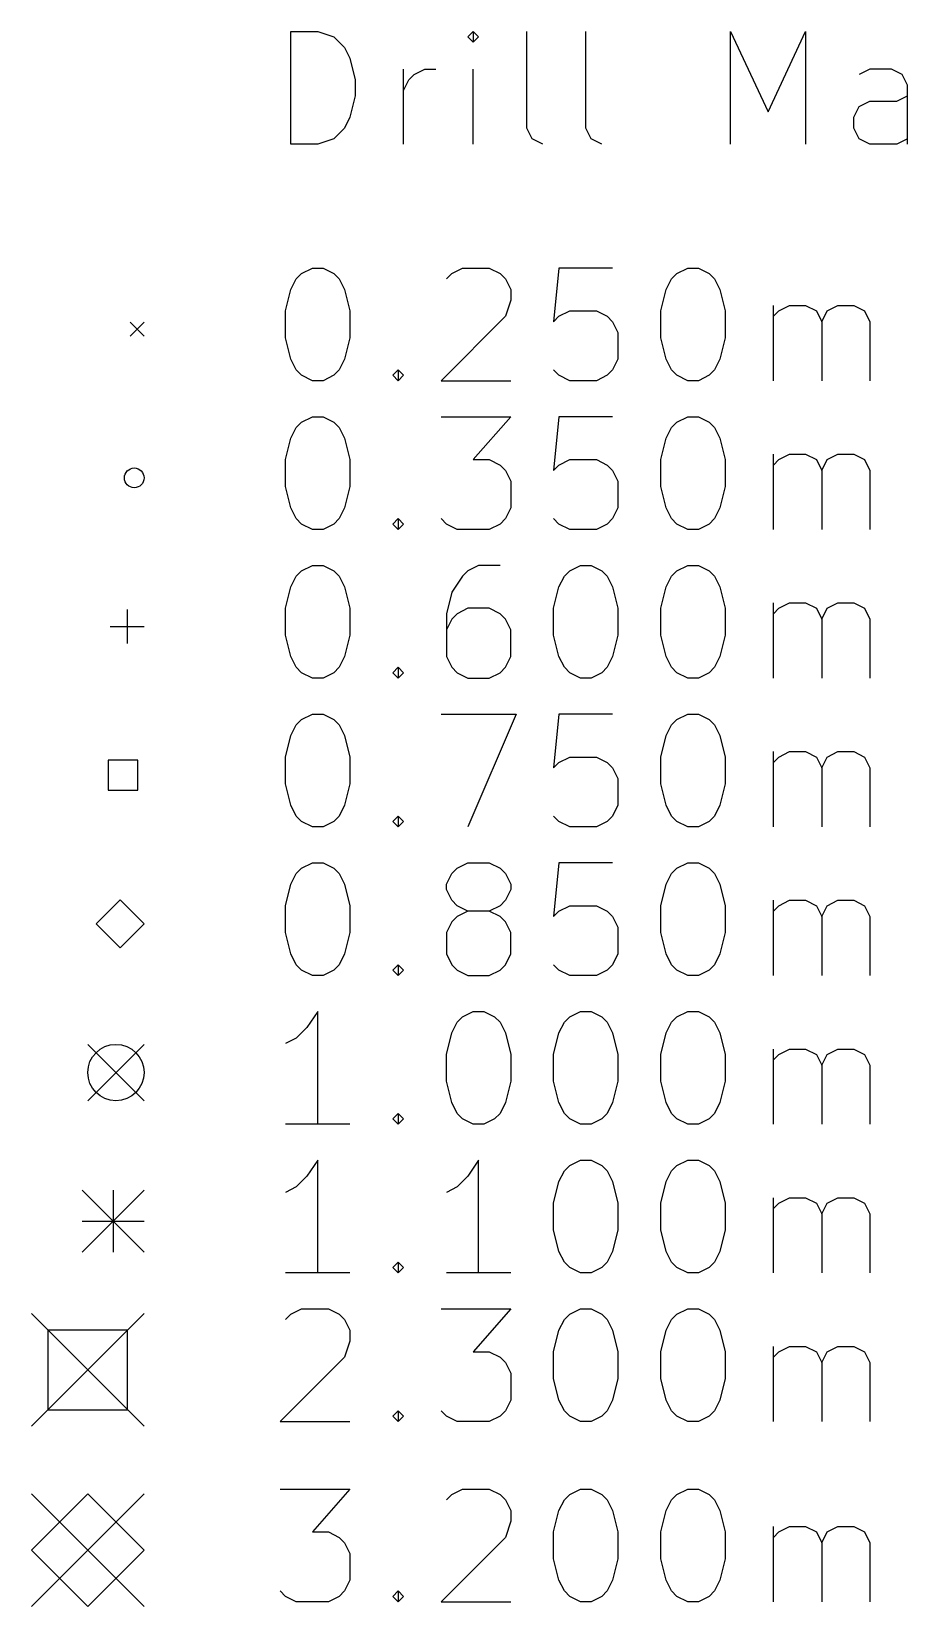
# Model space of a CAD drawing. Extents: x 84.3 to 150.9, y -107.9 to -38.1.
# Drawn here: x 84.34 to 99.9, y -107.27 to -79.3 of the extents above; entities that cross this region are included whole.
import ezdxf

# ---------------------------------------------------------------- set-up
doc = ezdxf.new("R2010")
doc.units = 0
doc.layers.add('BLACK', color=7, linetype='CONTINUOUS')

msp = doc.modelspace()

# ---------------------------------------------------------------- linework, layer by layer
at = {"layer": 'BLACK', "linetype": 'CONTINUOUS'}
for p, q in [((88.9478, -81.3048), (88.9478, -79.3048)), ((88.9478, -79.3048), (89.424, -79.3048)), ((89.424, -79.3048), (89.7097, -79.4001)), ((89.7097, -79.4001), (89.9001, -79.5906)), ((92.1859, -79.3048), (92.0906, -79.4001)), ((92.0906, -79.4001), (92.1859, -79.4953)), ((92.2811, -79.4001), (92.1859, -79.3048)), ((92.1859, -79.3048), (92.1859, -79.4953)), ((92.1859, -79.4953), (92.2811, -79.4001)), ((93.1382, -81.0191), (93.1382, -79.3048)), ((94.1859, -81.0191), (94.1859, -79.3048)), ((96.7573, -81.3048), (96.7573, -79.3048)), ((96.7573, -79.3048), (97.424, -80.7334)), ((97.424, -80.7334), (98.0906, -79.3048)), ((98.0906, -79.3048), (98.0906, -81.3048)), ((89.9001, -79.5906), (89.9954, -79.781)), ((89.9954, -79.781), (90.0906, -80.162)), ((90.9478, -81.3048), (90.9478, -79.9715)), ((91.1382, -80.0667), (91.3287, -79.9715)), ((91.3287, -79.9715), (91.5192, -79.9715)), ((92.1859, -81.3048), (92.1859, -79.9715)), ((99.2335, -79.9715), (99.043, -80.0667)), ((99.6144, -79.9715), (99.2335, -79.9715)), ((99.8049, -80.0667), (99.6144, -79.9715)), ((90.0906, -80.162), (90.0906, -80.4477)), ((90.9478, -80.3525), (91.043, -80.162)), ((91.043, -80.162), (91.1382, -80.0667)), ((99.9001, -80.2572), (99.8049, -80.0667)), ((99.9001, -81.3048), (99.9001, -80.2572)), ((90.0906, -80.4477), (89.9954, -80.8286)), ((99.7097, -80.5429), (99.9001, -80.4477)), ((98.9478, -80.8286), (99.043, -80.6382)), ((99.043, -80.6382), (99.2335, -80.5429)), ((99.2335, -80.5429), (99.7097, -80.5429)), ((89.9001, -81.0191), (89.7097, -81.2096)), ((89.9954, -80.8286), (89.9001, -81.0191)), ((93.2335, -81.2096), (93.1382, -81.0191)), ((94.2811, -81.2096), (94.1859, -81.0191)), ((98.9478, -81.0191), (98.9478, -80.8286)), ((99.043, -81.2096), (98.9478, -81.0191)), ((89.424, -81.3048), (88.9478, -81.3048)), ((89.7097, -81.2096), (89.424, -81.3048)), ((93.424, -81.3048), (93.2335, -81.2096)), ((94.4716, -81.3048), (94.2811, -81.2096)), ((99.2335, -81.3048), (99.043, -81.2096)), ((99.7097, -81.3048), (99.2335, -81.3048)), ((99.9001, -81.2096), (99.7097, -81.3048)), ((89.043, -83.6953), (89.1382, -83.6001)), ((89.1382, -83.6001), (89.3287, -83.5048)), ((89.3287, -83.5048), (89.5192, -83.5048)), ((89.5192, -83.5048), (89.7097, -83.6001)), ((89.7097, -83.6001), (89.8049, -83.6953)), ((91.7097, -83.6953), (91.8049, -83.6001)), ((91.8049, -83.6001), (91.9954, -83.5048)), ((91.9954, -83.5048), (92.4716, -83.5048)), ((92.4716, -83.5048), (92.6621, -83.6001)), ((92.6621, -83.6001), (92.7573, -83.6953)), ((93.7097, -83.5048), (93.6144, -84.4572)), ((94.6621, -83.5048), (93.7097, -83.5048)), ((95.7097, -83.6953), (95.8049, -83.6001)), ((95.8049, -83.6001), (95.9954, -83.5048)), ((95.9954, -83.5048), (96.1859, -83.5048)), ((96.1859, -83.5048), (96.3763, -83.6001)), ((96.3763, -83.6001), (96.4716, -83.6953)), ((88.8525, -84.2667), (88.9478, -83.8858)), ((88.9478, -83.8858), (89.043, -83.6953)), ((89.8049, -83.6953), (89.9001, -83.8858)), ((89.9001, -83.8858), (89.9954, -84.2667)), ((92.7573, -83.6953), (92.8525, -83.8858)), ((92.8525, -83.8858), (92.8525, -84.0763)), ((95.5192, -84.2667), (95.6144, -83.8858)), ((95.6144, -83.8858), (95.7097, -83.6953)), ((96.4716, -83.6953), (96.5668, -83.8858)), ((96.5668, -83.8858), (96.6621, -84.2667)), ((92.8525, -84.0763), (92.7573, -84.362)), ((97.5192, -85.5048), (97.5192, -84.1715)), ((97.6144, -84.2667), (97.8049, -84.1715)), ((97.8049, -84.1715), (98.0906, -84.1715)), ((98.0906, -84.1715), (98.2811, -84.2667)), ((98.4716, -84.2667), (98.6621, -84.1715)), ((98.6621, -84.1715), (98.9478, -84.1715)), ((98.9478, -84.1715), (99.1382, -84.2667)), ((88.8525, -84.7429), (88.8525, -84.2667)), ((89.9954, -84.2667), (89.9954, -84.7429)), ((92.7573, -84.362), (91.6144, -85.5048)), ((93.6144, -84.4572), (93.7097, -84.362)), ((93.7097, -84.362), (93.9001, -84.2667)), ((93.9001, -84.2667), (94.3763, -84.2667)), ((94.3763, -84.2667), (94.5668, -84.362)), ((94.5668, -84.362), (94.6621, -84.4572)), ((95.5192, -84.7429), (95.5192, -84.2667)), ((96.6621, -84.2667), (96.6621, -84.7429)), ((97.5192, -84.362), (97.6144, -84.2667)), ((98.2811, -84.2667), (98.3763, -84.4572)), ((98.3763, -84.4572), (98.4716, -84.2667)), ((99.1382, -84.2667), (99.2335, -84.4572)), ((86.09, -84.465), (86.34, -84.715)), ((86.34, -84.465), (86.09, -84.715)), ((94.6621, -84.4572), (94.7573, -84.6477)), ((94.7573, -84.6477), (94.7573, -85.1239)), ((98.3763, -84.4572), (98.3763, -85.5048)), ((99.2335, -84.4572), (99.2335, -85.5048)), ((88.9478, -85.1239), (88.8525, -84.7429)), ((89.9954, -84.7429), (89.9001, -85.1239)), ((95.6144, -85.1239), (95.5192, -84.7429)), ((96.6621, -84.7429), (96.5668, -85.1239)), ((89.043, -85.3144), (88.9478, -85.1239)), ((89.9001, -85.1239), (89.8049, -85.3144)), ((94.7573, -85.1239), (94.6621, -85.3144)), ((95.7097, -85.3144), (95.6144, -85.1239)), ((96.5668, -85.1239), (96.4716, -85.3144)), ((89.1382, -85.4096), (89.043, -85.3144)), ((89.3287, -85.5048), (89.1382, -85.4096)), ((89.5192, -85.5048), (89.3287, -85.5048)), ((89.7097, -85.4096), (89.5192, -85.5048)), ((89.8049, -85.3144), (89.7097, -85.4096)), ((90.7573, -85.4096), (90.8525, -85.3144)), ((90.8525, -85.5048), (90.7573, -85.4096)), ((90.8525, -85.3144), (90.9478, -85.4096)), ((90.8525, -85.3144), (90.8525, -85.5048)), ((90.9478, -85.4096), (90.8525, -85.5048)), ((91.6144, -85.5048), (92.8525, -85.5048)), ((93.7097, -85.4096), (93.6144, -85.3144)), ((93.9001, -85.5048), (93.7097, -85.4096)), ((94.3763, -85.5048), (93.9001, -85.5048)), ((94.5668, -85.4096), (94.3763, -85.5048)), ((94.6621, -85.3144), (94.5668, -85.4096)), ((95.8049, -85.4096), (95.7097, -85.3144)), ((95.9954, -85.5048), (95.8049, -85.4096)), ((96.1859, -85.5048), (95.9954, -85.5048)), ((96.3763, -85.4096), (96.1859, -85.5048)), ((96.4716, -85.3144), (96.3763, -85.4096)), ((88.9478, -86.5258), (89.043, -86.3353)), ((89.043, -86.3353), (89.1382, -86.2401)), ((89.1382, -86.2401), (89.3287, -86.1448)), ((89.3287, -86.1448), (89.5192, -86.1448)), ((89.5192, -86.1448), (89.7097, -86.2401)), ((89.7097, -86.2401), (89.8049, -86.3353)), ((89.8049, -86.3353), (89.9001, -86.5258)), ((91.6144, -86.1448), (92.8525, -86.1448)), ((92.8525, -86.1448), (92.1859, -86.9067)), ((93.7097, -86.1448), (93.6144, -87.0972)), ((94.6621, -86.1448), (93.7097, -86.1448)), ((95.6144, -86.5258), (95.7097, -86.3353)), ((95.7097, -86.3353), (95.8049, -86.2401)), ((95.8049, -86.2401), (95.9954, -86.1448)), ((95.9954, -86.1448), (96.1859, -86.1448)), ((96.1859, -86.1448), (96.3763, -86.2401)), ((96.3763, -86.2401), (96.4716, -86.3353)), ((96.4716, -86.3353), (96.5668, -86.5258)), ((88.8525, -86.9067), (88.9478, -86.5258)), ((89.9001, -86.5258), (89.9954, -86.9067)), ((95.5192, -86.9067), (95.6144, -86.5258)), ((96.5668, -86.5258), (96.6621, -86.9067)), ((88.8525, -87.3829), (88.8525, -86.9067)), ((89.9954, -86.9067), (89.9954, -87.3829)), ((92.1859, -86.9067), (92.4716, -86.9067)), ((92.4716, -86.9067), (92.6621, -87.002)), ((93.7097, -87.002), (93.9001, -86.9067)), ((93.9001, -86.9067), (94.3763, -86.9067)), ((94.3763, -86.9067), (94.5668, -87.002)), ((95.5192, -87.3829), (95.5192, -86.9067)), ((96.6621, -86.9067), (96.6621, -87.3829)), ((97.5192, -88.1448), (97.5192, -86.8115)), ((97.5192, -87.002), (97.6144, -86.9067)), ((97.6144, -86.9067), (97.8049, -86.8115)), ((97.8049, -86.8115), (98.0906, -86.8115)), ((98.0906, -86.8115), (98.2811, -86.9067)), ((98.2811, -86.9067), (98.3763, -87.0972)), ((98.3763, -87.0972), (98.4716, -86.9067)), ((98.4716, -86.9067), (98.6621, -86.8115)), ((98.6621, -86.8115), (98.9478, -86.8115)), ((98.9478, -86.8115), (99.1382, -86.9067)), ((99.1382, -86.9067), (99.2335, -87.0972)), ((92.6621, -87.002), (92.7573, -87.0972)), ((92.7573, -87.0972), (92.8525, -87.2877)), ((93.6144, -87.0972), (93.7097, -87.002)), ((94.5668, -87.002), (94.6621, -87.0972)), ((94.6621, -87.0972), (94.7573, -87.2877)), ((98.3763, -87.0972), (98.3763, -88.1448)), ((99.2335, -87.0972), (99.2335, -88.1448)), ((88.9478, -87.7639), (88.8525, -87.3829)), ((89.9954, -87.3829), (89.9001, -87.7639)), ((92.8525, -87.2877), (92.8525, -87.7639)), ((94.7573, -87.2877), (94.7573, -87.7639)), ((95.6144, -87.7639), (95.5192, -87.3829)), ((96.6621, -87.3829), (96.5668, -87.7639)), ((89.043, -87.9544), (88.9478, -87.7639)), ((89.9001, -87.7639), (89.8049, -87.9544)), ((92.8525, -87.7639), (92.7573, -87.9544)), ((94.7573, -87.7639), (94.6621, -87.9544)), ((95.7097, -87.9544), (95.6144, -87.7639)), ((96.5668, -87.7639), (96.4716, -87.9544)), ((89.1382, -88.0496), (89.043, -87.9544)), ((89.3287, -88.1448), (89.1382, -88.0496)), ((89.7097, -88.0496), (89.5192, -88.1448)), ((89.8049, -87.9544), (89.7097, -88.0496)), ((90.7573, -88.0496), (90.8525, -87.9544)), ((90.8525, -88.1448), (90.7573, -88.0496)), ((90.8525, -87.9544), (90.9478, -88.0496)), ((90.8525, -87.9544), (90.8525, -88.1448)), ((90.9478, -88.0496), (90.8525, -88.1448)), ((91.7097, -88.0496), (91.6144, -87.9544)), ((91.9001, -88.1448), (91.7097, -88.0496)), ((92.6621, -88.0496), (92.4716, -88.1448)), ((92.7573, -87.9544), (92.6621, -88.0496)), ((93.7097, -88.0496), (93.6144, -87.9544)), ((93.9001, -88.1448), (93.7097, -88.0496)), ((94.5668, -88.0496), (94.3763, -88.1448)), ((94.6621, -87.9544), (94.5668, -88.0496)), ((95.8049, -88.0496), (95.7097, -87.9544)), ((95.9954, -88.1448), (95.8049, -88.0496)), ((96.3763, -88.0496), (96.1859, -88.1448)), ((96.4716, -87.9544), (96.3763, -88.0496)), ((89.5192, -88.1448), (89.3287, -88.1448)), ((92.4716, -88.1448), (91.9001, -88.1448)), ((94.3763, -88.1448), (93.9001, -88.1448)), ((96.1859, -88.1448), (95.9954, -88.1448)), ((89.043, -88.9753), (89.1382, -88.8801)), ((89.1382, -88.8801), (89.3287, -88.7848)), ((89.3287, -88.7848), (89.5192, -88.7848)), ((89.5192, -88.7848), (89.7097, -88.8801)), ((89.7097, -88.8801), (89.8049, -88.9753)), ((92.0906, -88.8801), (91.9954, -88.9753)), ((92.2811, -88.7848), (92.0906, -88.8801)), ((92.6621, -88.7848), (92.2811, -88.7848)), ((93.8049, -88.9753), (93.9001, -88.8801)), ((93.9001, -88.8801), (94.0906, -88.7848)), ((94.0906, -88.7848), (94.2811, -88.7848)), ((94.2811, -88.7848), (94.4716, -88.8801)), ((94.4716, -88.8801), (94.5668, -88.9753)), ((95.7097, -88.9753), (95.8049, -88.8801)), ((95.8049, -88.8801), (95.9954, -88.7848)), ((95.9954, -88.7848), (96.1859, -88.7848)), ((96.1859, -88.7848), (96.3763, -88.8801)), ((96.3763, -88.8801), (96.4716, -88.9753)), ((88.8525, -89.5467), (88.9478, -89.1658)), ((88.9478, -89.1658), (89.043, -88.9753)), ((89.8049, -88.9753), (89.9001, -89.1658)), ((89.9001, -89.1658), (89.9954, -89.5467)), ((91.9954, -88.9753), (91.8049, -89.261)), ((93.6144, -89.5467), (93.7097, -89.1658)), ((93.7097, -89.1658), (93.8049, -88.9753)), ((94.5668, -88.9753), (94.6621, -89.1658)), ((94.6621, -89.1658), (94.7573, -89.5467)), ((95.5192, -89.5467), (95.6144, -89.1658)), ((95.6144, -89.1658), (95.7097, -88.9753)), ((96.4716, -88.9753), (96.5668, -89.1658)), ((96.5668, -89.1658), (96.6621, -89.5467)), ((91.8049, -89.261), (91.7097, -89.642)), ((97.5192, -90.7848), (97.5192, -89.4515)), ((97.6144, -89.5467), (97.8049, -89.4515)), ((97.8049, -89.4515), (98.0906, -89.4515)), ((98.0906, -89.4515), (98.2811, -89.5467)), ((98.4716, -89.5467), (98.6621, -89.4515)), ((98.6621, -89.4515), (98.9478, -89.4515)), ((98.9478, -89.4515), (99.1382, -89.5467)), ((86.04, -89.57), (86.04, -90.17)), ((88.8525, -90.0229), (88.8525, -89.5467)), ((89.9954, -89.5467), (89.9954, -90.0229)), ((91.7097, -89.642), (91.7097, -90.4039)), ((91.8049, -89.7372), (91.7097, -89.9277)), ((91.9001, -89.642), (91.8049, -89.7372)), ((92.0906, -89.5467), (91.9001, -89.642)), ((92.4716, -89.5467), (92.0906, -89.5467)), ((92.6621, -89.642), (92.4716, -89.5467)), ((92.7573, -89.7372), (92.6621, -89.642)), ((92.8525, -89.9277), (92.7573, -89.7372)), ((93.6144, -90.0229), (93.6144, -89.5467)), ((94.7573, -89.5467), (94.7573, -90.0229)), ((95.5192, -90.0229), (95.5192, -89.5467)), ((96.6621, -89.5467), (96.6621, -90.0229)), ((97.5192, -89.642), (97.6144, -89.5467)), ((98.2811, -89.5467), (98.3763, -89.7372)), ((98.3763, -89.7372), (98.4716, -89.5467)), ((98.3763, -89.7372), (98.3763, -90.7848)), ((99.1382, -89.5467), (99.2335, -89.7372)), ((99.2335, -89.7372), (99.2335, -90.7848)), ((85.74, -89.87), (86.34, -89.87)), ((88.9478, -90.4039), (88.8525, -90.0229)), ((89.9954, -90.0229), (89.9001, -90.4039)), ((92.8525, -90.4039), (92.8525, -89.9277)), ((93.7097, -90.4039), (93.6144, -90.0229)), ((94.7573, -90.0229), (94.6621, -90.4039)), ((95.6144, -90.4039), (95.5192, -90.0229)), ((96.6621, -90.0229), (96.5668, -90.4039)), ((89.043, -90.5944), (88.9478, -90.4039)), ((89.1382, -90.6896), (89.043, -90.5944)), ((89.8049, -90.5944), (89.7097, -90.6896)), ((89.9001, -90.4039), (89.8049, -90.5944)), ((90.7573, -90.6896), (90.8525, -90.5944)), ((90.8525, -90.5944), (90.9478, -90.6896)), ((90.8525, -90.5944), (90.8525, -90.7848)), ((91.7097, -90.4039), (91.8049, -90.5944)), ((91.8049, -90.5944), (91.9001, -90.6896)), ((92.6621, -90.6896), (92.7573, -90.5944)), ((92.7573, -90.5944), (92.8525, -90.4039)), ((93.8049, -90.5944), (93.7097, -90.4039)), ((93.9001, -90.6896), (93.8049, -90.5944)), ((94.5668, -90.5944), (94.4716, -90.6896)), ((94.6621, -90.4039), (94.5668, -90.5944)), ((95.7097, -90.5944), (95.6144, -90.4039)), ((95.8049, -90.6896), (95.7097, -90.5944)), ((96.4716, -90.5944), (96.3763, -90.6896)), ((96.5668, -90.4039), (96.4716, -90.5944)), ((89.3287, -90.7848), (89.1382, -90.6896)), ((89.5192, -90.7848), (89.3287, -90.7848)), ((89.7097, -90.6896), (89.5192, -90.7848)), ((90.8525, -90.7848), (90.7573, -90.6896)), ((90.9478, -90.6896), (90.8525, -90.7848)), ((91.9001, -90.6896), (92.0906, -90.7848)), ((92.0906, -90.7848), (92.4716, -90.7848)), ((92.4716, -90.7848), (92.6621, -90.6896)), ((94.0906, -90.7848), (93.9001, -90.6896)), ((94.2811, -90.7848), (94.0906, -90.7848)), ((94.4716, -90.6896), (94.2811, -90.7848)), ((95.9954, -90.7848), (95.8049, -90.6896)), ((96.1859, -90.7848), (95.9954, -90.7848)), ((96.3763, -90.6896), (96.1859, -90.7848)), ((89.1382, -91.5201), (89.3287, -91.4248)), ((89.3287, -91.4248), (89.5192, -91.4248)), ((89.5192, -91.4248), (89.7097, -91.5201)), ((91.6144, -91.4248), (92.9478, -91.4248)), ((92.9478, -91.4248), (92.0906, -93.4248)), ((93.7097, -91.4248), (93.6144, -92.3772)), ((94.6621, -91.4248), (93.7097, -91.4248)), ((95.8049, -91.5201), (95.9954, -91.4248)), ((95.9954, -91.4248), (96.1859, -91.4248)), ((96.1859, -91.4248), (96.3763, -91.5201)), ((88.9478, -91.8058), (89.043, -91.6153)), ((89.043, -91.6153), (89.1382, -91.5201)), ((89.7097, -91.5201), (89.8049, -91.6153)), ((89.8049, -91.6153), (89.9001, -91.8058)), ((95.6144, -91.8058), (95.7097, -91.6153)), ((95.7097, -91.6153), (95.8049, -91.5201)), ((96.3763, -91.5201), (96.4716, -91.6153)), ((96.4716, -91.6153), (96.5668, -91.8058)), ((88.8525, -92.1867), (88.9478, -91.8058)), ((89.9001, -91.8058), (89.9954, -92.1867)), ((95.5192, -92.1867), (95.6144, -91.8058)), ((96.5668, -91.8058), (96.6621, -92.1867)), ((86.2302, -92.2448), (85.6998, -92.2448)), ((85.6998, -92.2448), (85.6998, -92.7752)), ((86.2302, -92.7752), (86.2302, -92.2448)), ((88.8525, -92.6629), (88.8525, -92.1867)), ((89.9954, -92.1867), (89.9954, -92.6629)), ((93.6144, -92.3772), (93.7097, -92.282)), ((93.7097, -92.282), (93.9001, -92.1867)), ((93.9001, -92.1867), (94.3763, -92.1867)), ((94.3763, -92.1867), (94.5668, -92.282)), ((94.5668, -92.282), (94.6621, -92.3772)), ((95.5192, -92.6629), (95.5192, -92.1867)), ((96.6621, -92.1867), (96.6621, -92.6629)), ((97.5192, -93.4248), (97.5192, -92.0915)), ((97.5192, -92.282), (97.6144, -92.1867)), ((97.6144, -92.1867), (97.8049, -92.0915)), ((97.8049, -92.0915), (98.0906, -92.0915)), ((98.0906, -92.0915), (98.2811, -92.1867)), ((98.2811, -92.1867), (98.3763, -92.3772)), ((98.3763, -92.3772), (98.4716, -92.1867)), ((98.4716, -92.1867), (98.6621, -92.0915)), ((98.6621, -92.0915), (98.9478, -92.0915)), ((98.9478, -92.0915), (99.1382, -92.1867)), ((99.1382, -92.1867), (99.2335, -92.3772)), ((94.6621, -92.3772), (94.7573, -92.5677)), ((98.3763, -92.3772), (98.3763, -93.4248)), ((99.2335, -92.3772), (99.2335, -93.4248)), ((85.6998, -92.7752), (86.2302, -92.7752)), ((88.9478, -93.0439), (88.8525, -92.6629)), ((89.9954, -92.6629), (89.9001, -93.0439)), ((94.7573, -92.5677), (94.7573, -93.0439)), ((95.6144, -93.0439), (95.5192, -92.6629)), ((96.6621, -92.6629), (96.5668, -93.0439)), ((89.043, -93.2344), (88.9478, -93.0439)), ((89.9001, -93.0439), (89.8049, -93.2344)), ((94.7573, -93.0439), (94.6621, -93.2344)), ((95.7097, -93.2344), (95.6144, -93.0439)), ((96.5668, -93.0439), (96.4716, -93.2344)), ((89.1382, -93.3296), (89.043, -93.2344)), ((89.3287, -93.4248), (89.1382, -93.3296)), ((89.7097, -93.3296), (89.5192, -93.4248)), ((89.8049, -93.2344), (89.7097, -93.3296)), ((90.7573, -93.3296), (90.8525, -93.2344)), ((90.8525, -93.4248), (90.7573, -93.3296)), ((90.8525, -93.2344), (90.9478, -93.3296)), ((90.8525, -93.2344), (90.8525, -93.4248)), ((90.9478, -93.3296), (90.8525, -93.4248)), ((93.7097, -93.3296), (93.6144, -93.2344)), ((93.9001, -93.4248), (93.7097, -93.3296)), ((94.5668, -93.3296), (94.3763, -93.4248)), ((94.6621, -93.2344), (94.5668, -93.3296)), ((95.8049, -93.3296), (95.7097, -93.2344)), ((95.9954, -93.4248), (95.8049, -93.3296)), ((96.3763, -93.3296), (96.1859, -93.4248)), ((96.4716, -93.2344), (96.3763, -93.3296)), ((89.5192, -93.4248), (89.3287, -93.4248)), ((94.3763, -93.4248), (93.9001, -93.4248)), ((96.1859, -93.4248), (95.9954, -93.4248)), ((89.043, -94.2553), (89.1382, -94.1601)), ((89.1382, -94.1601), (89.3287, -94.0648)), ((89.3287, -94.0648), (89.5192, -94.0648)), ((89.5192, -94.0648), (89.7097, -94.1601)), ((89.7097, -94.1601), (89.8049, -94.2553)), ((91.8049, -94.2553), (91.9001, -94.1601)), ((91.9001, -94.1601), (92.0906, -94.0648)), ((92.0906, -94.0648), (92.4716, -94.0648)), ((92.4716, -94.0648), (92.6621, -94.1601)), ((92.6621, -94.1601), (92.7573, -94.2553)), ((93.7097, -94.0648), (93.6144, -95.0172)), ((94.6621, -94.0648), (93.7097, -94.0648)), ((95.7097, -94.2553), (95.8049, -94.1601)), ((95.8049, -94.1601), (95.9954, -94.0648)), ((95.9954, -94.0648), (96.1859, -94.0648)), ((96.1859, -94.0648), (96.3763, -94.1601)), ((96.3763, -94.1601), (96.4716, -94.2553)), ((88.8525, -94.8267), (88.9478, -94.4458)), ((88.9478, -94.4458), (89.043, -94.2553)), ((89.8049, -94.2553), (89.9001, -94.4458)), ((89.9001, -94.4458), (89.9954, -94.8267)), ((91.7097, -94.4458), (91.8049, -94.2553)), ((91.7097, -94.541), (91.7097, -94.4458)), ((92.7573, -94.2553), (92.8525, -94.4458)), ((92.8525, -94.4458), (92.8525, -94.541)), ((95.5192, -94.8267), (95.6144, -94.4458)), ((95.6144, -94.4458), (95.7097, -94.2553)), ((96.4716, -94.2553), (96.5668, -94.4458)), ((96.5668, -94.4458), (96.6621, -94.8267)), ((85.915, -94.725), (85.49, -95.15)), ((86.34, -95.15), (85.915, -94.725)), ((91.8049, -94.7315), (91.7097, -94.541)), ((91.9001, -94.8267), (91.8049, -94.7315)), ((92.7573, -94.7315), (92.6621, -94.8267)), ((92.8525, -94.541), (92.7573, -94.7315)), ((97.5192, -96.0648), (97.5192, -94.7315)), ((97.6144, -94.8267), (97.8049, -94.7315)), ((97.8049, -94.7315), (98.0906, -94.7315)), ((98.0906, -94.7315), (98.2811, -94.8267)), ((98.4716, -94.8267), (98.6621, -94.7315)), ((98.6621, -94.7315), (98.9478, -94.7315)), ((98.9478, -94.7315), (99.1382, -94.8267)), ((88.8525, -95.3029), (88.8525, -94.8267)), ((89.9954, -94.8267), (89.9954, -95.3029)), ((91.9001, -95.0172), (91.8049, -95.1125)), ((92.0906, -94.922), (91.9001, -94.8267)), ((92.0906, -94.922), (91.9001, -95.0172)), ((92.4716, -94.922), (92.0906, -94.922)), ((92.6621, -94.8267), (92.4716, -94.922)), ((92.6621, -95.0172), (92.4716, -94.922)), ((92.7573, -95.1125), (92.6621, -95.0172)), ((93.6144, -95.0172), (93.7097, -94.922)), ((93.7097, -94.922), (93.9001, -94.8267)), ((93.9001, -94.8267), (94.3763, -94.8267)), ((94.3763, -94.8267), (94.5668, -94.922)), ((94.5668, -94.922), (94.6621, -95.0172)), ((94.6621, -95.0172), (94.7573, -95.2077)), ((95.5192, -95.3029), (95.5192, -94.8267)), ((96.6621, -94.8267), (96.6621, -95.3029)), ((97.5192, -94.922), (97.6144, -94.8267)), ((98.2811, -94.8267), (98.3763, -95.0172)), ((98.3763, -95.0172), (98.4716, -94.8267)), ((98.3763, -95.0172), (98.3763, -96.0648)), ((99.1382, -94.8267), (99.2335, -95.0172)), ((99.2335, -95.0172), (99.2335, -96.0648)), ((85.49, -95.15), (85.915, -95.575)), ((85.915, -95.575), (86.34, -95.15)), ((88.9478, -95.6839), (88.8525, -95.3029)), ((89.9954, -95.3029), (89.9001, -95.6839)), ((91.8049, -95.1125), (91.7097, -95.3029)), ((91.7097, -95.3029), (91.7097, -95.6839)), ((92.8525, -95.3029), (92.7573, -95.1125)), ((92.8525, -95.6839), (92.8525, -95.3029)), ((94.7573, -95.2077), (94.7573, -95.6839)), ((95.6144, -95.6839), (95.5192, -95.3029)), ((96.6621, -95.3029), (96.5668, -95.6839)), ((89.043, -95.8744), (88.9478, -95.6839)), ((89.1382, -95.9696), (89.043, -95.8744)), ((89.8049, -95.8744), (89.7097, -95.9696)), ((89.9001, -95.6839), (89.8049, -95.8744)), ((90.7573, -95.9696), (90.8525, -95.8744)), ((90.8525, -95.8744), (90.9478, -95.9696)), ((90.8525, -95.8744), (90.8525, -96.0648)), ((91.7097, -95.6839), (91.8049, -95.8744)), ((91.8049, -95.8744), (91.9001, -95.9696)), ((92.6621, -95.9696), (92.7573, -95.8744)), ((92.7573, -95.8744), (92.8525, -95.6839)), ((93.7097, -95.9696), (93.6144, -95.8744)), ((94.6621, -95.8744), (94.5668, -95.9696)), ((94.7573, -95.6839), (94.6621, -95.8744)), ((95.7097, -95.8744), (95.6144, -95.6839)), ((95.8049, -95.9696), (95.7097, -95.8744)), ((96.4716, -95.8744), (96.3763, -95.9696)), ((96.5668, -95.6839), (96.4716, -95.8744)), ((89.3287, -96.0648), (89.1382, -95.9696)), ((89.5192, -96.0648), (89.3287, -96.0648)), ((89.7097, -95.9696), (89.5192, -96.0648)), ((90.8525, -96.0648), (90.7573, -95.9696)), ((90.9478, -95.9696), (90.8525, -96.0648)), ((91.9001, -95.9696), (92.0906, -96.0648)), ((92.0906, -96.0648), (92.4716, -96.0648)), ((92.4716, -96.0648), (92.6621, -95.9696)), ((93.9001, -96.0648), (93.7097, -95.9696)), ((94.3763, -96.0648), (93.9001, -96.0648)), ((94.5668, -95.9696), (94.3763, -96.0648)), ((95.9954, -96.0648), (95.8049, -95.9696)), ((96.1859, -96.0648), (95.9954, -96.0648)), ((96.3763, -95.9696), (96.1859, -96.0648)), ((89.424, -96.7048), (89.2335, -96.9906)), ((89.424, -98.7048), (89.424, -96.7048)), ((91.9954, -96.8001), (92.1859, -96.7048)), ((92.1859, -96.7048), (92.3763, -96.7048)), ((92.3763, -96.7048), (92.5668, -96.8001)), ((93.9001, -96.8001), (94.0906, -96.7048)), ((94.0906, -96.7048), (94.2811, -96.7048)), ((94.2811, -96.7048), (94.4716, -96.8001)), ((95.8049, -96.8001), (95.9954, -96.7048)), ((95.9954, -96.7048), (96.1859, -96.7048)), ((96.1859, -96.7048), (96.3763, -96.8001)), ((89.2335, -96.9906), (89.043, -97.181)), ((91.8049, -97.0858), (91.9001, -96.8953)), ((91.9001, -96.8953), (91.9954, -96.8001)), ((92.5668, -96.8001), (92.6621, -96.8953)), ((92.6621, -96.8953), (92.7573, -97.0858)), ((93.7097, -97.0858), (93.8049, -96.8953)), ((93.8049, -96.8953), (93.9001, -96.8001)), ((94.4716, -96.8001), (94.5668, -96.8953)), ((94.5668, -96.8953), (94.6621, -97.0858)), ((95.6144, -97.0858), (95.7097, -96.8953)), ((95.7097, -96.8953), (95.8049, -96.8001)), ((96.3763, -96.8001), (96.4716, -96.8953)), ((96.4716, -96.8953), (96.5668, -97.0858)), ((85.34, -97.29), (86.34, -98.29)), ((86.34, -97.29), (85.34, -98.29)), ((89.043, -97.181), (88.8525, -97.2763)), ((91.7097, -97.4667), (91.8049, -97.0858)), ((92.7573, -97.0858), (92.8525, -97.4667)), ((93.6144, -97.4667), (93.7097, -97.0858)), ((94.6621, -97.0858), (94.7573, -97.4667)), ((95.5192, -97.4667), (95.6144, -97.0858)), ((96.5668, -97.0858), (96.6621, -97.4667)), ((91.7097, -97.9429), (91.7097, -97.4667)), ((92.8525, -97.4667), (92.8525, -97.9429)), ((93.6144, -97.9429), (93.6144, -97.4667)), ((94.7573, -97.4667), (94.7573, -97.9429)), ((95.5192, -97.9429), (95.5192, -97.4667)), ((96.6621, -97.4667), (96.6621, -97.9429)), ((97.5192, -98.7048), (97.5192, -97.3715)), ((97.5192, -97.562), (97.6144, -97.4667)), ((97.6144, -97.4667), (97.8049, -97.3715)), ((97.8049, -97.3715), (98.0906, -97.3715)), ((98.0906, -97.3715), (98.2811, -97.4667)), ((98.2811, -97.4667), (98.3763, -97.6572)), ((98.3763, -97.6572), (98.4716, -97.4667)), ((98.4716, -97.4667), (98.6621, -97.3715)), ((98.6621, -97.3715), (98.9478, -97.3715)), ((98.9478, -97.3715), (99.1382, -97.4667)), ((99.1382, -97.4667), (99.2335, -97.6572)), ((98.3763, -97.6572), (98.3763, -98.7048)), ((99.2335, -97.6572), (99.2335, -98.7048)), ((91.8049, -98.3239), (91.7097, -97.9429)), ((92.8525, -97.9429), (92.7573, -98.3239)), ((93.7097, -98.3239), (93.6144, -97.9429)), ((94.7573, -97.9429), (94.6621, -98.3239)), ((95.6144, -98.3239), (95.5192, -97.9429)), ((96.6621, -97.9429), (96.5668, -98.3239)), ((91.9001, -98.5144), (91.8049, -98.3239)), ((92.7573, -98.3239), (92.6621, -98.5144)), ((93.8049, -98.5144), (93.7097, -98.3239)), ((94.6621, -98.3239), (94.5668, -98.5144)), ((95.7097, -98.5144), (95.6144, -98.3239)), ((96.5668, -98.3239), (96.4716, -98.5144)), ((89.9954, -98.7048), (88.8525, -98.7048)), ((90.7573, -98.6096), (90.8525, -98.5144)), ((90.8525, -98.7048), (90.7573, -98.6096)), ((90.8525, -98.5144), (90.9478, -98.6096)), ((90.8525, -98.5144), (90.8525, -98.7048)), ((90.9478, -98.6096), (90.8525, -98.7048)), ((91.9954, -98.6096), (91.9001, -98.5144)), ((92.1859, -98.7048), (91.9954, -98.6096)), ((92.3763, -98.7048), (92.1859, -98.7048)), ((92.5668, -98.6096), (92.3763, -98.7048)), ((92.6621, -98.5144), (92.5668, -98.6096)), ((93.9001, -98.6096), (93.8049, -98.5144)), ((94.0906, -98.7048), (93.9001, -98.6096)), ((94.2811, -98.7048), (94.0906, -98.7048)), ((94.4716, -98.6096), (94.2811, -98.7048)), ((94.5668, -98.5144), (94.4716, -98.6096)), ((95.8049, -98.6096), (95.7097, -98.5144)), ((95.9954, -98.7048), (95.8049, -98.6096)), ((96.1859, -98.7048), (95.9954, -98.7048)), ((96.3763, -98.6096), (96.1859, -98.7048)), ((96.4716, -98.5144), (96.3763, -98.6096)), ((89.424, -99.3448), (89.2335, -99.6306)), ((89.424, -101.345), (89.424, -99.3448)), ((92.2811, -99.3448), (92.0906, -99.6306)), ((92.2811, -101.345), (92.2811, -99.3448)), ((93.7097, -99.7258), (93.8049, -99.5353)), ((93.8049, -99.5353), (93.9001, -99.4401)), ((93.9001, -99.4401), (94.0906, -99.3448)), ((94.0906, -99.3448), (94.2811, -99.3448)), ((94.2811, -99.3448), (94.4716, -99.4401)), ((94.4716, -99.4401), (94.5668, -99.5353)), ((94.5668, -99.5353), (94.6621, -99.7258)), ((95.6144, -99.7258), (95.7097, -99.5353)), ((95.7097, -99.5353), (95.8049, -99.4401)), ((95.8049, -99.4401), (95.9954, -99.3448)), ((95.9954, -99.3448), (96.1859, -99.3448)), ((96.1859, -99.3448), (96.3763, -99.4401)), ((96.3763, -99.4401), (96.4716, -99.5353)), ((96.4716, -99.5353), (96.5668, -99.7258)), ((89.043, -99.821), (88.8525, -99.9163)), ((89.2335, -99.6306), (89.043, -99.821)), ((91.9001, -99.821), (91.7097, -99.9163)), ((92.0906, -99.6306), (91.9001, -99.821)), ((93.6144, -100.107), (93.7097, -99.7258)), ((94.6621, -99.7258), (94.7573, -100.107)), ((95.5192, -100.107), (95.6144, -99.7258)), ((96.5668, -99.7258), (96.6621, -100.107)), ((85.24, -99.88), (86.34, -100.98)), ((86.34, -99.88), (85.24, -100.98)), ((85.79, -99.88), (85.79, -100.98)), ((93.6144, -100.583), (93.6144, -100.107)), ((94.7573, -100.107), (94.7573, -100.583)), ((95.5192, -100.583), (95.5192, -100.107)), ((96.6621, -100.107), (96.6621, -100.583)), ((97.5192, -101.345), (97.5192, -100.012)), ((97.5192, -100.202), (97.6144, -100.107)), ((97.6144, -100.107), (97.8049, -100.012)), ((97.8049, -100.012), (98.0906, -100.012)), ((98.0906, -100.012), (98.2811, -100.107)), ((98.2811, -100.107), (98.3763, -100.297)), ((98.3763, -100.297), (98.4716, -100.107)), ((98.4716, -100.107), (98.6621, -100.012)), ((98.6621, -100.012), (98.9478, -100.012)), ((98.9478, -100.012), (99.1382, -100.107)), ((99.1382, -100.107), (99.2335, -100.297)), ((98.3763, -100.297), (98.3763, -101.345)), ((99.2335, -100.297), (99.2335, -101.345)), ((85.24, -100.43), (86.34, -100.43)), ((93.7097, -100.964), (93.6144, -100.583)), ((94.7573, -100.583), (94.6621, -100.964)), ((95.6144, -100.964), (95.5192, -100.583)), ((96.6621, -100.583), (96.5668, -100.964)), ((90.7573, -101.25), (90.8525, -101.154)), ((90.8525, -101.154), (90.9478, -101.25)), ((90.8525, -101.154), (90.8525, -101.345)), ((93.8049, -101.154), (93.7097, -100.964)), ((93.9001, -101.25), (93.8049, -101.154)), ((94.5668, -101.154), (94.4716, -101.25)), ((94.6621, -100.964), (94.5668, -101.154)), ((95.7097, -101.154), (95.6144, -100.964)), ((95.8049, -101.25), (95.7097, -101.154)), ((96.4716, -101.154), (96.3763, -101.25)), ((96.5668, -100.964), (96.4716, -101.154)), ((89.9954, -101.345), (88.8525, -101.345)), ((90.8525, -101.345), (90.7573, -101.25)), ((90.9478, -101.25), (90.8525, -101.345)), ((92.8525, -101.345), (91.7097, -101.345)), ((94.0906, -101.345), (93.9001, -101.25)), ((94.2811, -101.345), (94.0906, -101.345)), ((94.4716, -101.25), (94.2811, -101.345)), ((95.9954, -101.345), (95.8049, -101.25)), ((96.1859, -101.345), (95.9954, -101.345)), ((96.3763, -101.25), (96.1859, -101.345)), ((84.34, -102.07), (86.34, -104.07)), ((86.34, -102.07), (84.34, -104.07)), ((88.9478, -102.08), (89.1382, -101.985)), ((89.1382, -101.985), (89.6144, -101.985)), ((89.6144, -101.985), (89.8049, -102.08)), ((91.6144, -101.985), (92.8525, -101.985)), ((92.8525, -101.985), (92.1859, -102.747)), ((93.9001, -102.08), (94.0906, -101.985)), ((94.0906, -101.985), (94.2811, -101.985)), ((94.2811, -101.985), (94.4716, -102.08)), ((95.8049, -102.08), (95.9954, -101.985)), ((95.9954, -101.985), (96.1859, -101.985)), ((96.1859, -101.985), (96.3763, -102.08)), ((88.8525, -102.175), (88.9478, -102.08)), ((89.8049, -102.08), (89.9001, -102.175)), ((89.9001, -102.175), (89.9954, -102.366)), ((93.7097, -102.366), (93.8049, -102.175)), ((93.8049, -102.175), (93.9001, -102.08)), ((94.4716, -102.08), (94.5668, -102.175)), ((94.5668, -102.175), (94.6621, -102.366)), ((95.6144, -102.366), (95.7097, -102.175)), ((95.7097, -102.175), (95.8049, -102.08)), ((96.3763, -102.08), (96.4716, -102.175)), ((96.4716, -102.175), (96.5668, -102.366)), ((86.0471, -102.363), (84.6329, -102.363)), ((84.6329, -102.363), (84.6329, -103.777)), ((86.0471, -103.777), (86.0471, -102.363)), ((89.9954, -102.556), (89.9001, -102.842)), ((89.9954, -102.366), (89.9954, -102.556)), ((93.6144, -102.747), (93.7097, -102.366)), ((94.6621, -102.366), (94.7573, -102.747)), ((95.5192, -102.747), (95.6144, -102.366)), ((96.5668, -102.366), (96.6621, -102.747)), ((89.9001, -102.842), (88.7573, -103.985)), ((92.1859, -102.747), (92.4716, -102.747)), ((92.4716, -102.747), (92.6621, -102.842)), ((92.6621, -102.842), (92.7573, -102.937)), ((93.6144, -103.223), (93.6144, -102.747)), ((94.7573, -102.747), (94.7573, -103.223)), ((95.5192, -103.223), (95.5192, -102.747)), ((96.6621, -102.747), (96.6621, -103.223)), ((97.5192, -103.985), (97.5192, -102.652)), ((97.5192, -102.842), (97.6144, -102.747)), ((97.6144, -102.747), (97.8049, -102.652)), ((97.8049, -102.652), (98.0906, -102.652)), ((98.0906, -102.652), (98.2811, -102.747)), ((98.2811, -102.747), (98.3763, -102.937)), ((98.3763, -102.937), (98.4716, -102.747)), ((98.4716, -102.747), (98.6621, -102.652)), ((98.6621, -102.652), (98.9478, -102.652)), ((98.9478, -102.652), (99.1382, -102.747)), ((99.1382, -102.747), (99.2335, -102.937)), ((92.7573, -102.937), (92.8525, -103.128)), ((92.8525, -103.128), (92.8525, -103.604)), ((98.3763, -102.937), (98.3763, -103.985)), ((99.2335, -102.937), (99.2335, -103.985)), ((93.7097, -103.604), (93.6144, -103.223)), ((94.7573, -103.223), (94.6621, -103.604)), ((95.6144, -103.604), (95.5192, -103.223)), ((96.6621, -103.223), (96.5668, -103.604)), ((92.8525, -103.604), (92.7573, -103.794)), ((93.8049, -103.794), (93.7097, -103.604)), ((94.6621, -103.604), (94.5668, -103.794)), ((95.7097, -103.794), (95.6144, -103.604)), ((96.5668, -103.604), (96.4716, -103.794)), ((84.6329, -103.777), (86.0471, -103.777)), ((88.7573, -103.985), (89.9954, -103.985)), ((90.7573, -103.89), (90.8525, -103.794)), ((90.8525, -103.985), (90.7573, -103.89)), ((90.8525, -103.794), (90.9478, -103.89)), ((90.8525, -103.794), (90.8525, -103.985)), ((90.9478, -103.89), (90.8525, -103.985)), ((91.7097, -103.89), (91.6144, -103.794)), ((91.9001, -103.985), (91.7097, -103.89)), ((92.4716, -103.985), (91.9001, -103.985)), ((92.6621, -103.89), (92.4716, -103.985)), ((92.7573, -103.794), (92.6621, -103.89)), ((93.9001, -103.89), (93.8049, -103.794)), ((94.0906, -103.985), (93.9001, -103.89)), ((94.2811, -103.985), (94.0906, -103.985)), ((94.4716, -103.89), (94.2811, -103.985)), ((94.5668, -103.794), (94.4716, -103.89)), ((95.8049, -103.89), (95.7097, -103.794)), ((95.9954, -103.985), (95.8049, -103.89)), ((96.1859, -103.985), (95.9954, -103.985)), ((96.3763, -103.89), (96.1859, -103.985)), ((96.4716, -103.794), (96.3763, -103.89)), ((84.34, -105.27), (86.34, -107.27)), ((86.34, -105.27), (84.34, -107.27)), ((85.34, -105.27), (84.34, -106.27)), ((86.34, -106.27), (85.34, -105.27)), ((88.7573, -105.185), (89.9954, -105.185)), ((89.9954, -105.185), (89.3287, -105.947)), ((91.7097, -105.375), (91.8049, -105.28)), ((91.8049, -105.28), (91.9954, -105.185)), ((91.9954, -105.185), (92.4716, -105.185)), ((92.4716, -105.185), (92.6621, -105.28)), ((92.6621, -105.28), (92.7573, -105.375)), ((92.7573, -105.375), (92.8525, -105.566)), ((93.7097, -105.566), (93.8049, -105.375)), ((93.8049, -105.375), (93.9001, -105.28)), ((93.9001, -105.28), (94.0906, -105.185)), ((94.0906, -105.185), (94.2811, -105.185)), ((94.2811, -105.185), (94.4716, -105.28)), ((94.4716, -105.28), (94.5668, -105.375)), ((94.5668, -105.375), (94.6621, -105.566)), ((95.6144, -105.566), (95.7097, -105.375)), ((95.7097, -105.375), (95.8049, -105.28)), ((95.8049, -105.28), (95.9954, -105.185)), ((95.9954, -105.185), (96.1859, -105.185)), ((96.1859, -105.185), (96.3763, -105.28)), ((96.3763, -105.28), (96.4716, -105.375)), ((96.4716, -105.375), (96.5668, -105.566)), ((92.8525, -105.566), (92.8525, -105.756)), ((93.6144, -105.947), (93.7097, -105.566)), ((94.6621, -105.566), (94.7573, -105.947)), ((95.5192, -105.947), (95.6144, -105.566)), ((96.5668, -105.566), (96.6621, -105.947)), ((89.3287, -105.947), (89.6144, -105.947)), ((89.6144, -105.947), (89.8049, -106.042)), ((92.8525, -105.756), (92.7573, -106.042)), ((93.6144, -106.423), (93.6144, -105.947)), ((94.7573, -105.947), (94.7573, -106.423)), ((95.5192, -106.423), (95.5192, -105.947)), ((96.6621, -105.947), (96.6621, -106.423)), ((97.5192, -107.185), (97.5192, -105.852)), ((97.5192, -106.042), (97.6144, -105.947)), ((97.6144, -105.947), (97.8049, -105.852)), ((97.8049, -105.852), (98.0906, -105.852)), ((98.0906, -105.852), (98.2811, -105.947)), ((98.2811, -105.947), (98.3763, -106.137)), ((98.3763, -106.137), (98.4716, -105.947)), ((98.4716, -105.947), (98.6621, -105.852)), ((98.6621, -105.852), (98.9478, -105.852)), ((98.9478, -105.852), (99.1382, -105.947)), ((99.1382, -105.947), (99.2335, -106.137)), ((89.8049, -106.042), (89.9001, -106.137)), ((89.9001, -106.137), (89.9954, -106.328)), ((92.7573, -106.042), (91.6144, -107.185)), ((98.3763, -106.137), (98.3763, -107.185)), ((99.2335, -106.137), (99.2335, -107.185)), ((84.34, -106.27), (85.34, -107.27)), ((85.34, -107.27), (86.34, -106.27)), ((89.9954, -106.328), (89.9954, -106.804)), ((93.7097, -106.804), (93.6144, -106.423)), ((94.7573, -106.423), (94.6621, -106.804)), ((95.6144, -106.804), (95.5192, -106.423)), ((96.6621, -106.423), (96.5668, -106.804)), ((89.9954, -106.804), (89.9001, -106.994)), ((93.8049, -106.994), (93.7097, -106.804)), ((94.6621, -106.804), (94.5668, -106.994)), ((95.7097, -106.994), (95.6144, -106.804)), ((96.5668, -106.804), (96.4716, -106.994)), ((88.8525, -107.09), (88.7573, -106.994)), ((89.043, -107.185), (88.8525, -107.09)), ((89.8049, -107.09), (89.6144, -107.185)), ((89.9001, -106.994), (89.8049, -107.09)), ((90.7573, -107.09), (90.8525, -106.994)), ((90.8525, -107.185), (90.7573, -107.09)), ((90.8525, -106.994), (90.9478, -107.09)), ((90.8525, -106.994), (90.8525, -107.185)), ((90.9478, -107.09), (90.8525, -107.185)), ((93.9001, -107.09), (93.8049, -106.994)), ((94.0906, -107.185), (93.9001, -107.09)), ((94.4716, -107.09), (94.2811, -107.185)), ((94.5668, -106.994), (94.4716, -107.09)), ((95.8049, -107.09), (95.7097, -106.994)), ((95.9954, -107.185), (95.8049, -107.09)), ((96.3763, -107.09), (96.1859, -107.185)), ((96.4716, -106.994), (96.3763, -107.09)), ((89.6144, -107.185), (89.043, -107.185)), ((91.6144, -107.185), (92.8525, -107.185)), ((94.2811, -107.185), (94.0906, -107.185)), ((96.1859, -107.185), (95.9954, -107.185))]:
    msp.add_line(p, q, dxfattribs=at)
at = {"layer": 'BLACK'}
for centre, radius in [((86.165, -87.23), 0.175), ((85.84, -97.79), 0.5)]:
    msp.add_circle(centre, radius, dxfattribs=at)

doc.saveas('drawing.dxf')
